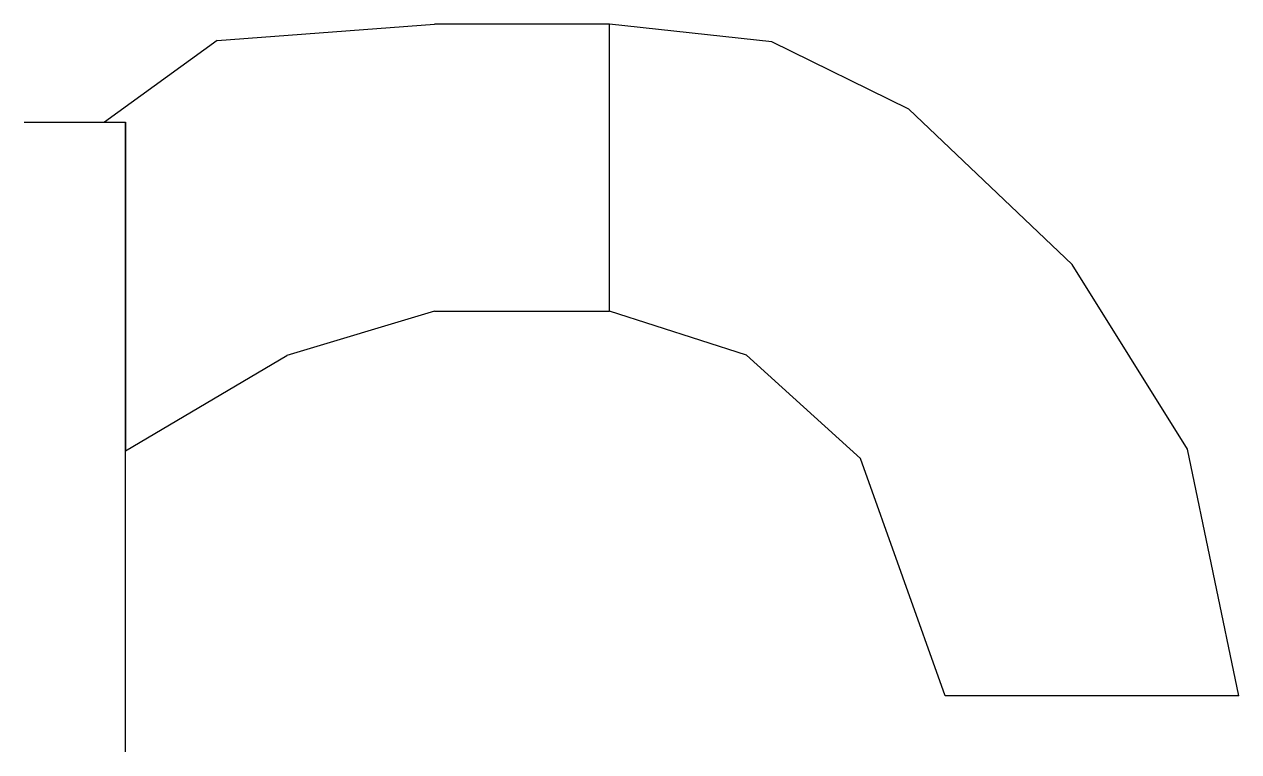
# Model space of a CAD drawing. Header units: millimetres. Extents: x 13.7 to 100.5, y 30 to 82.
import ezdxf

# ---------------------------------------------------------------- set-up
doc = ezdxf.new("R2010")
doc.units = ezdxf.units.MM
doc.layers.get('0').update_dxf_attribs({"linetype": 'CONTINUOUS'})

msp = doc.modelspace()

# ---------------------------------------------------------------- linework, layer by layer
for p, q in [((27.453, 80.849), (43, 82)), ((55.5, 82), (43, 82)), ((55.5, 61.5), (55.5, 82)), ((67.112, 80.748), (55.5, 82)), ((27.453, 80.849), (19.4, 75)), ((76.903, 75.926), (67.112, 80.748)), ((88.593, 64.82), (76.903, 75.926)), ((13.665, 75), (20.9, 75)), ((19.4, 75), (20.9, 75)), ((20.9, 30), (20.9, 75)), ((20.9, 75), (20.9, 51.5)), ((96.827, 51.621), (88.593, 64.82)), ((43, 61.5), (32.427, 58.314)), ((43, 61.5), (55.5, 61.5)), ((65.304, 58.343), (55.5, 61.5)), ((20.9, 51.5), (32.427, 58.314)), ((73.453, 50.954), (65.304, 58.343)), ((100.5, 34), (96.827, 51.621)), ((79.5, 34), (73.453, 50.954)), ((100.5, 34), (79.5, 34))]:
    msp.add_line(p, q)

doc.saveas('drawing.dxf')
